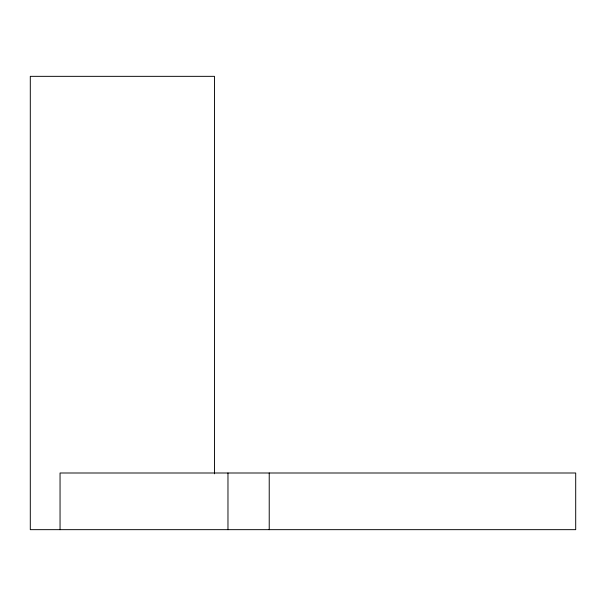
<?xml version="1.0" encoding="UTF-8"?>
<svg xmlns="http://www.w3.org/2000/svg" width="606" height="606" viewBox="0 0 606 606"><rect width="100%" height="100%" fill="white"/><g stroke="black" fill="none" stroke-linecap="round" stroke-linejoin="round"><path stroke-width="0.91" d="M269.223 472.998L269.223 529.659M227.97 472.998L227.97 529.659M214.463 473.824L214.463 76.341L30.3 76.341L30.3 529.659L575.7 529.659L575.7 472.998L60.047 472.998L60.047 529.659"/></g></svg>
